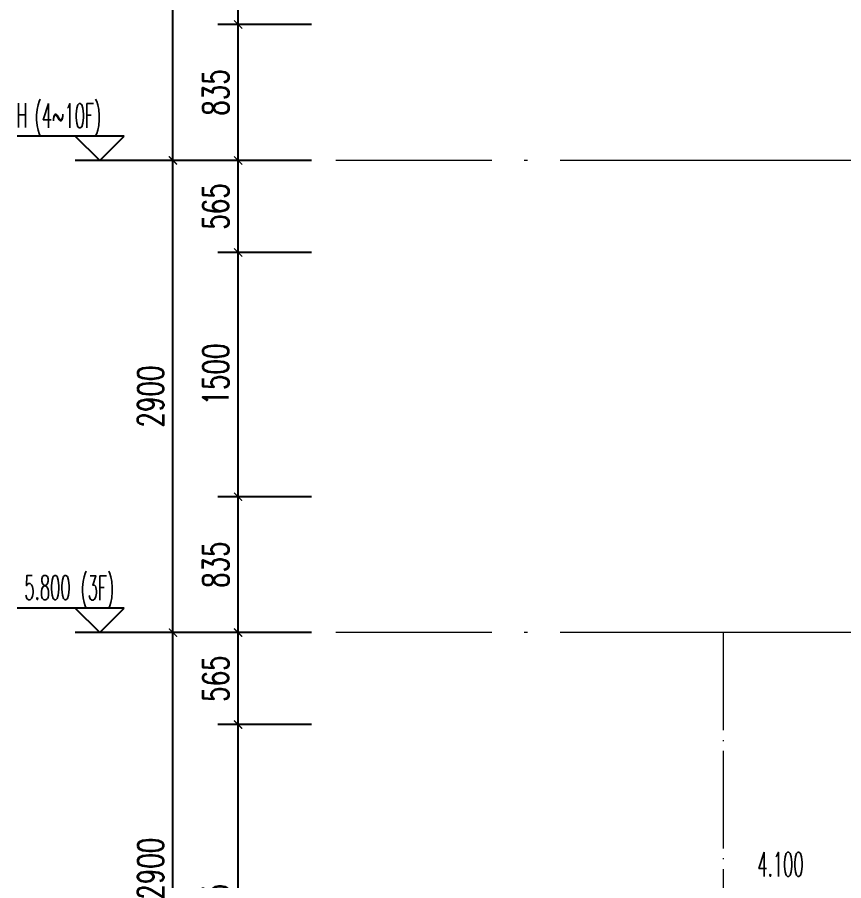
# Model space of a CAD drawing. Extents: x -461650 to 361314, y 245336 to 769729.
# Drawn here: x 273003 to 278077, y 717993 to 723296 of the extents above; entities that cross this region are included whole.
import ezdxf

# ---------------------------------------------------------------- set-up
doc = ezdxf.new("R2010")
doc.units = 0
doc.header["$LTSCALE"] = 1000
doc.linetypes.add('DOTE', pattern=[2.42, 2, -0.2, 0.02, -0.2])
doc.layers.get('0').update_dxf_attribs({"linetype": 'CONTINUOUS'})
doc.layers.get('DEFPOINTS').update_dxf_attribs({"linetype": 'CONTINUOUS'})
for name, color, linetype in [('DIM_ELEV', 3, 'CONTINUOUS'), ('PUB_DIM', 3, 'CONTINUOUS'), ('PUB_TEXT', 2, 'CONTINUOUS')]:
    doc.layers.add(name, color=color, linetype=linetype)
doc.layers.add('DOTE', color=19, linetype='DOTE', lineweight=9)
doc.styles.add('_TCH_DIM', font='SIMPLEX.shx', dxfattribs={"width": 0.7, "bigfont": 'GBCBIG.shx'})
doc.styles.add('_TCH_DIM_T3', font='SIMPLEX', dxfattribs={"width": 0.705882, "bigfont": 'GBCBIG'})
doc.dimstyles.new('_TCH_ARCH&&50', dxfattribs={"dimtxt": 157.5, "dimasz": 50, "dimexe": 125, "dimexo": 150, "dimgap": 58.75, "dimtad": 1, "dimdec": 0, "dimzin": 0, "dimdsep": 46, "dimtxsty": '_TCH_DIM_T3', "dimblk": 'ARCHTICK', "dimcen": 0.09, "dimclrt": 7, "dimazin": 0, "dimtfac": 1, "dimtdec": 0, "dimtix": 1, "dimtmove": 2, "dimatfit": 3, "dimldrblk": 'ARCHTICK', "dimfxl": 0, "dimtolj": 1, "dimtzin": 0, "dimarcsym": 0})

# ---------------------------------------------------------------- blocks, each defined once
blk = doc.blocks.new('_ArchTick')
at = {"color": 0, "linetype": 'ByBlock', "const_width": 0.15}
blk.add_lwpolyline([(-0.5, -0.5), (0.5, 0.5)], dxfattribs=at)
blk = doc.blocks.new('*D1474')
at = {"layer": 'DEFPOINTS', "color": 0}
for p in [(274358.7, 718951.3), (274958.7, 718951.3), (274958.7, 716616.3)]:
    blk.add_point(p, dxfattribs=at)
at = {"layer": 'PUB_DIM', "color": 0, "lineweight": -2}
for p, q in [((274808.7, 718951.3), (274233.7, 718951.3)), ((274358.7, 716616.3), (274358.7, 718951.3)), ((274808.7, 716616.3), (274233.7, 716616.3))]:
    blk.add_line(p, q, dxfattribs=at)
at = {"layer": 'PUB_DIM', "color": 0, "lineweight": -2, "xscale": 50, "yscale": 50, "zscale": 50}
for p, rotation in [((274358.7, 718951.3), 90), ((274358.7, 716616.3), 270)]:
    blk.add_blockref('_ArchTick', p, dxfattribs=dict(at, rotation=rotation))
at = {"layer": 'PUB_DIM', "color": 7, "insert": (274221.2, 717783.8), "char_height": 157.5, "attachment_point": 5, "rotation": 90, "style": '_TCH_DIM_T3'}
blk.add_mtext('\\A1;2335', dxfattribs=at)
blk = doc.blocks.new('*D1475')
at = {"layer": 'DEFPOINTS', "color": 0}
for p in [(274358.7, 719516.3), (274958.7, 719516.3), (274958.7, 718951.3)]:
    blk.add_point(p, dxfattribs=at)
at = {"layer": 'PUB_DIM', "color": 0, "lineweight": -2}
for p, q in [((274808.7, 719516.3), (274233.7, 719516.3)), ((274358.7, 718951.3), (274358.7, 719516.3)), ((274808.7, 718951.3), (274233.7, 718951.3))]:
    blk.add_line(p, q, dxfattribs=at)
at = {"layer": 'PUB_DIM', "color": 0, "lineweight": -2, "xscale": 50, "yscale": 50, "zscale": 50}
for p, rotation in [((274358.7, 719516.3), 90), ((274358.7, 718951.3), 270)]:
    blk.add_blockref('_ArchTick', p, dxfattribs=dict(at, rotation=rotation))
at = {"layer": 'PUB_DIM', "color": 7, "insert": (274221.2, 719233.8), "char_height": 157.5, "attachment_point": 5, "rotation": 90, "style": '_TCH_DIM_T3'}
blk.add_mtext('\\A1;565', dxfattribs=at)
blk = doc.blocks.new('*D1476')
at = {"layer": 'DEFPOINTS', "color": 0}
for p in [(274358.7, 720351.3), (274958.7, 720351.3), (274958.7, 719516.3)]:
    blk.add_point(p, dxfattribs=at)
at = {"layer": 'PUB_DIM', "color": 0, "lineweight": -2}
for p, q in [((274808.7, 720351.3), (274233.7, 720351.3)), ((274358.7, 719516.3), (274358.7, 720351.3)), ((274808.7, 719516.3), (274233.7, 719516.3))]:
    blk.add_line(p, q, dxfattribs=at)
at = {"layer": 'PUB_DIM', "color": 0, "lineweight": -2, "xscale": 50, "yscale": 50, "zscale": 50}
for p, rotation in [((274358.7, 720351.3), 90), ((274358.7, 719516.3), 270)]:
    blk.add_blockref('_ArchTick', p, dxfattribs=dict(at, rotation=rotation))
at = {"layer": 'PUB_DIM', "color": 7, "insert": (274221.2, 719933.8), "char_height": 157.5, "attachment_point": 5, "rotation": 90, "style": '_TCH_DIM_T3'}
blk.add_mtext('\\A1;835', dxfattribs=at)
blk = doc.blocks.new('*D1477')
at = {"layer": 'DEFPOINTS', "color": 0}
for p in [(274358.7, 721851.3), (274958.7, 721851.3), (274958.7, 720351.3)]:
    blk.add_point(p, dxfattribs=at)
at = {"layer": 'PUB_DIM', "color": 0, "lineweight": -2}
for p, q in [((274808.7, 721851.3), (274233.7, 721851.3)), ((274358.7, 720351.3), (274358.7, 721851.3)), ((274808.7, 720351.3), (274233.7, 720351.3))]:
    blk.add_line(p, q, dxfattribs=at)
at = {"layer": 'PUB_DIM', "color": 0, "lineweight": -2, "xscale": 50, "yscale": 50, "zscale": 50}
for p, rotation in [((274358.7, 721851.3), 90), ((274358.7, 720351.3), 270)]:
    blk.add_blockref('_ArchTick', p, dxfattribs=dict(at, rotation=rotation))
at = {"layer": 'PUB_DIM', "color": 7, "insert": (274221.2, 721101.3), "char_height": 157.5, "attachment_point": 5, "rotation": 90, "style": '_TCH_DIM_T3'}
blk.add_mtext('\\A1;1500', dxfattribs=at)
blk = doc.blocks.new('*D1478')
at = {"layer": 'DEFPOINTS', "color": 0}
for p in [(274358.7, 722416.3), (274958.7, 722416.3), (274958.7, 721851.3)]:
    blk.add_point(p, dxfattribs=at)
at = {"layer": 'PUB_DIM', "color": 0, "lineweight": -2}
for p, q in [((274808.7, 722416.3), (274233.7, 722416.3)), ((274358.7, 721851.3), (274358.7, 722416.3)), ((274808.7, 721851.3), (274233.7, 721851.3))]:
    blk.add_line(p, q, dxfattribs=at)
at = {"layer": 'PUB_DIM', "color": 0, "lineweight": -2, "xscale": 50, "yscale": 50, "zscale": 50}
for p, rotation in [((274358.7, 722416.3), 90), ((274358.7, 721851.3), 270)]:
    blk.add_blockref('_ArchTick', p, dxfattribs=dict(at, rotation=rotation))
at = {"layer": 'PUB_DIM', "color": 7, "insert": (274221.2, 722133.8), "char_height": 157.5, "attachment_point": 5, "rotation": 90, "style": '_TCH_DIM_T3'}
blk.add_mtext('\\A1;565', dxfattribs=at)
blk = doc.blocks.new('*D1479')
at = {"layer": 'DEFPOINTS', "color": 0}
for p in [(274358.7, 723251.3), (274958.7, 723251.3), (274958.7, 722416.3)]:
    blk.add_point(p, dxfattribs=at)
at = {"layer": 'PUB_DIM', "color": 0, "lineweight": -2}
for p, q in [((274808.7, 723251.3), (274233.7, 723251.3)), ((274358.7, 722416.3), (274358.7, 723251.3)), ((274808.7, 722416.3), (274233.7, 722416.3))]:
    blk.add_line(p, q, dxfattribs=at)
at = {"layer": 'PUB_DIM', "color": 0, "lineweight": -2, "xscale": 50, "yscale": 50, "zscale": 50}
for p, rotation in [((274358.7, 723251.3), 90), ((274358.7, 722416.3), 270)]:
    blk.add_blockref('_ArchTick', p, dxfattribs=dict(at, rotation=rotation))
at = {"layer": 'PUB_DIM', "color": 7, "insert": (274221.2, 722833.8), "char_height": 157.5, "attachment_point": 5, "rotation": 90, "style": '_TCH_DIM_T3'}
blk.add_mtext('\\A1;835', dxfattribs=at)
blk = doc.blocks.new('*D1480')
at = {"layer": 'DEFPOINTS', "color": 0}
for p in [(274358.7, 724751.3), (274958.7, 724751.3), (274958.7, 723251.3)]:
    blk.add_point(p, dxfattribs=at)
at = {"layer": 'PUB_DIM', "color": 0, "lineweight": -2}
for p, q in [((274808.7, 724751.3), (274233.7, 724751.3)), ((274358.7, 723251.3), (274358.7, 724751.3)), ((274808.7, 723251.3), (274233.7, 723251.3))]:
    blk.add_line(p, q, dxfattribs=at)
at = {"layer": 'PUB_DIM', "color": 0, "lineweight": -2, "xscale": 50, "yscale": 50, "zscale": 50}
for p, rotation in [((274358.7, 724751.3), 90), ((274358.7, 723251.3), 270)]:
    blk.add_blockref('_ArchTick', p, dxfattribs=dict(at, rotation=rotation))
at = {"layer": 'PUB_DIM', "color": 7, "insert": (274221.2, 724001.3), "char_height": 157.5, "attachment_point": 5, "rotation": 90, "style": '_TCH_DIM_T3'}
blk.add_mtext('\\A1;1500', dxfattribs=at)
blk = doc.blocks.new('*D1488')
at = {"layer": 'DEFPOINTS', "color": 0}
for p in [(273958.7, 725316.3), (274958.7, 725316.3), (274958.7, 722416.3)]:
    blk.add_point(p, dxfattribs=at)
at = {"layer": 'PUB_DIM', "color": 0, "lineweight": -2}
for p, q in [((274808.7, 725316.3), (273833.7, 725316.3)), ((273958.7, 722416.3), (273958.7, 725316.3)), ((274808.7, 722416.3), (273833.7, 722416.3))]:
    blk.add_line(p, q, dxfattribs=at)
at = {"layer": 'PUB_DIM', "color": 0, "lineweight": -2, "xscale": 50, "yscale": 50, "zscale": 50}
for p, rotation in [((273958.7, 725316.3), 90), ((273958.7, 722416.3), 270)]:
    blk.add_blockref('_ArchTick', p, dxfattribs=dict(at, rotation=rotation))
at = {"layer": 'PUB_DIM', "color": 7, "insert": (273821.2, 723866.3), "char_height": 157.5, "attachment_point": 5, "rotation": 90, "style": '_TCH_DIM_T3'}
blk.add_mtext('\\A1;2900', dxfattribs=at)
blk = doc.blocks.new('*D1494')
at = {"layer": 'DEFPOINTS', "color": 0}
for p in [(273958.7, 719516.3), (274958.7, 719516.3), (274958.7, 716616.3)]:
    blk.add_point(p, dxfattribs=at)
at = {"layer": 'PUB_DIM', "color": 0, "lineweight": -2}
for p, q in [((274808.7, 719516.3), (273833.7, 719516.3)), ((273958.7, 716616.3), (273958.7, 719516.3)), ((274808.7, 716616.3), (273833.7, 716616.3))]:
    blk.add_line(p, q, dxfattribs=at)
at = {"layer": 'PUB_DIM', "color": 0, "lineweight": -2, "xscale": 50, "yscale": 50, "zscale": 50}
for p, rotation in [((273958.7, 719516.3), 90), ((273958.7, 716616.3), 270)]:
    blk.add_blockref('_ArchTick', p, dxfattribs=dict(at, rotation=rotation))
at = {"layer": 'PUB_DIM', "color": 7, "insert": (273821.2, 718066.3), "char_height": 157.5, "attachment_point": 5, "rotation": 90, "style": '_TCH_DIM_T3'}
blk.add_mtext('\\A1;2900', dxfattribs=at)
blk = doc.blocks.new('*D1495')
at = {"layer": 'DEFPOINTS', "color": 0}
for p in [(273958.7, 722416.3), (274958.7, 722416.3), (274958.7, 719516.3)]:
    blk.add_point(p, dxfattribs=at)
at = {"layer": 'PUB_DIM', "color": 0, "lineweight": -2}
for p, q in [((274808.7, 722416.3), (273833.7, 722416.3)), ((273958.7, 719516.3), (273958.7, 722416.3)), ((274808.7, 719516.3), (273833.7, 719516.3))]:
    blk.add_line(p, q, dxfattribs=at)
at = {"layer": 'PUB_DIM', "color": 0, "lineweight": -2, "xscale": 50, "yscale": 50, "zscale": 50}
for p, rotation in [((273958.7, 722416.3), 90), ((273958.7, 719516.3), 270)]:
    blk.add_blockref('_ArchTick', p, dxfattribs=dict(at, rotation=rotation))
at = {"layer": 'PUB_DIM', "color": 7, "insert": (273821.2, 720966.3), "char_height": 157.5, "attachment_point": 5, "rotation": 90, "style": '_TCH_DIM_T3'}
blk.add_mtext('\\A1;2900', dxfattribs=at)

msp = doc.modelspace()

# ---------------------------------------------------------------- linework, layer by layer
at = {"layer": 'DIM_ELEV'}
for p, q in [((273658.74, 722566.31), (273002.74, 722566.31)), ((273508.74, 722416.31), (273358.74, 722566.31)), ((273508.74, 722416.31), (273658.74, 722566.31)), ((274358.74, 722416.31), (273358.74, 722416.31)), ((273658.74, 719666.31), (273002.74, 719666.31)), ((273508.74, 719516.31), (273358.74, 719666.31)), ((273508.74, 719516.31), (273658.74, 719666.31)), ((274358.74, 719516.31), (273358.74, 719516.31))]:
    msp.add_line(p, q, dxfattribs=at)
at = {"layer": 'DOTE', "color": 1, "linetype": 'DOTE'}
for p, q in [((290435.8, 722416.31), (274958.74, 722416.31)), ((290435.8, 722416.31), (274958.74, 722416.31)), ((290435.8, 719516.31), (274958.74, 719516.31))]:
    msp.add_line(p, q, dxfattribs=at)
at = {"layer": 'DOTE', "color": 1, "linetype": 'DOTE', "ltscale": 0.3}
msp.add_line((277335.76, 719516.31), (277335.76, 707639.31), dxfattribs=at)

# ---------------------------------------------------------------- texts
at = {"layer": 'PUB_TEXT', "style": '_TCH_DIM', "width": 0.494118}
for s, p in [('H', (272997.54, 722618.81)), ('(4~10F)', (273109.09, 722616.36)), ('5.800', (273046.54, 719718.81)), ('(3F)', (273390.84, 719716.36)), ('4.100', (277546.76, 718018.85))]:
    msp.add_text(s, height=148.75, dxfattribs=at).set_placement(p)

# ---------------------------------------------------------------- dimensions: what is measured, and where the dimension line sits
at = {"layer": 'PUB_DIM'}
for p1, p2, distance, picture, middle in [((274958.74, 722416.31), (274958.74, 725316.31), 1000, '*D1488', (273821.24, 723866.31)), ((274958.74, 723251.35), (274958.74, 724751.35), 600, '*D1480', (274221.24, 724001.35)), ((274958.74, 722416.31), (274958.74, 723251.35), 600, '*D1479', (274221.24, 722833.83)), ((274958.74, 719516.31), (274958.74, 722416.31), 1000, '*D1495', (273821.24, 720966.31)), ((274958.74, 721851.35), (274958.74, 722416.31), 600, '*D1478', (274221.24, 722133.83)), ((274958.74, 720351.35), (274958.74, 721851.35), 600, '*D1477', (274221.24, 721101.35)), ((274958.74, 719516.31), (274958.74, 720351.35), 600, '*D1476', (274221.24, 719933.83)), ((274958.74, 716616.31), (274958.74, 719516.31), 1000, '*D1494', (273821.24, 718066.31)), ((274958.74, 718951.33), (274958.74, 719516.31), 600, '*D1475', (274221.24, 719233.82)), ((274958.74, 716616.31), (274958.74, 718951.33), 600, '*D1474', (274221.24, 717783.82))]:
    dim = msp.add_aligned_dim(p1=p1, p2=p2, distance=distance, dimstyle='_TCH_ARCH&&50', dxfattribs=at)
    dim.commit()
    dim.dimension.update_dxf_attribs({"geometry": picture, "text_midpoint": middle})

doc.saveas('drawing.dxf')
